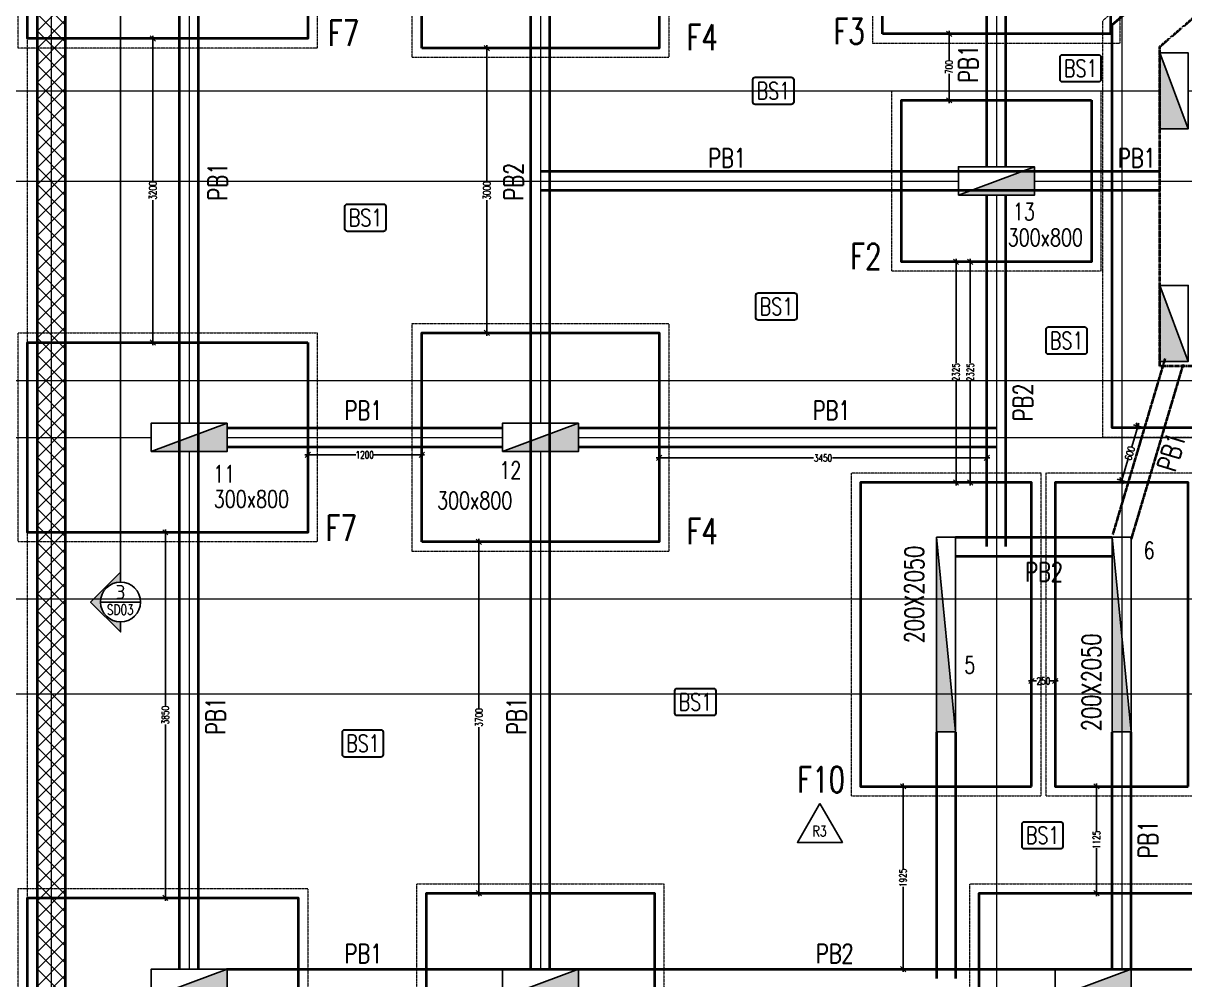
# Model space of a CAD drawing. Header units: millimetres. Extents: x -226110 to 125224, y -84 to 62581.
# Drawn here: x -52054 to -39826, y 7790 to 17864 of the extents above; entities that cross this region are included whole.
import ezdxf
from ezdxf.enums import TextEntityAlignment as Align

# ---------------------------------------------------------------- set-up
doc = ezdxf.new("R2010")
doc.units = ezdxf.units.MM
doc.set_wipeout_variables(frame=1)
for name, pattern in [('CENTER', [2, 1.25, -0.25, 0.25, -0.25]), ('CENTER2', [28.575, 19.05, -3.175, 3.175, -3.175]), ('DASHED2', [9.525, 6.35, -3.175]), ('DOT2', [0.125, 0, -0.125]), ('HIDDEN', [0.375, 0.25, -0.125]), ('HIDDEN2', [4.7625, 3.175, -1.5875])]:
    doc.linetypes.add(name, pattern=pattern)
for name, color, linetype, lineweight in [('Geo Col Hatch', 66, 'Continuous', 5), ('Geo Col Size', 36, 'Continuous', 30), ('Geo Column', 10, 'Continuous', 25), ('Geo GF11.12.23$0$Geo Col Hatch', 66, 'Continuous', 5), ('Geo GF11.12.23$0$Geo Column', 10, 'Continuous', 25), ('Geo-Beam', 9, 'HIDDEN2', 40), ('Geo-Beam 3', 9, 'HIDDEN2', 40), ('Geo-COLUMN-NO', 3, 'Continuous', 30), ('Geo-COLUMNS', 10, 'Continuous', 30), ('Geo-Dim  Sec & Plan', 250, 'Continuous', 25), ('Geo-Footing', 22, 'Continuous', 40), ('Geo-Footing inner L', 48, 'Continuous', 20), ('Geo-Footing Name', 7, 'Continuous', 30), ('Geo-Footing Pcc L', 251, 'HIDDEN', 13), ('Geo-GRID', 250, 'CENTER2', 13), ('Geo-Grid L', 250, 'CENTER', 13), ('Geo-RCC-PATT-RAMP', 8, 'Continuous', 13), ('Geo-Retaining-W-L', 126, 'Continuous', 40), ('Geo-Sec Sml', 7, 'Continuous', 25), ('Geo-TEXT-SLAB', 232, 'Continuous', 30)]:
    doc.layers.add(name, color=color, linetype=linetype, lineweight=lineweight)
doc.styles.add('Geo Txt Narr', font='simplex8.shx')
doc.styles.add('ISCOPEUR', font='isocpeur.ttf')
doc.styles.add('simplex', font='simplex.shx', dxfattribs={"width": 0.75})
doc.dimstyles.new('Geo1-30 Dim 100', dxfattribs={"dimtxt": 75, "dimasz": 55, "dimexe": 50, "dimexo": 0.2, "dimgap": 0.1, "dimtad": 0, "dimdec": 0, "dimdsep": 46, "dimtxsty": 'simplex', "dimblk": 'OBLIQUE', "dimcen": 5, "dimdle": 30, "dimclrd": 252, "dimclre": 252, "dimclrt": 34, "dimadec": 0, "dimazin": 0, "dimtfac": 1, "dimtdec": 0, "dimtmove": 0, "dimatfit": 3, "dimfxl": 100, "dimfxlon": 1, "dimlwd": -1, "dimlwe": -1, "dimarcsym": 0})

# ---------------------------------------------------------------- blocks, each defined once
blk = doc.blocks.new('*U951')
at = {"layer": 'Geo-Footing'}
blk.add_lwpolyline([(1000, 850), (1000, -850), (-1000, -850), (-1000, 850)], close=True, dxfattribs=at)
at = {"layer": 'Geo-Footing inner L', "linetype": 'DOT2', "ltscale": 2}
blk.add_lwpolyline([(400, 150), (-400, 150), (-400, -150), (400, -150)], close=True, dxfattribs=at)
at = {"layer": 'Geo-Footing Pcc L', "linetype": 'DASHED2', "lineweight": 20, "ltscale": 0.3}
blk.add_lwpolyline([(1100, 950), (1100, -950), (-1100, -950), (-1100, 950)], close=True, dxfattribs=at)
at = {"layer": 'Geo-Footing Name', "style": 'simplex', "width": 0.75}
blk.add_attdef('F2', (1180, -1110), '', height=270, dxfattribs=at)
blk = doc.blocks.new('*U681')
at = {"layer": 'Geo-Footing'}
blk.add_lwpolyline([(-1700, -900), (-1700, 900), (1150, 900), (1150, -900)], close=True, dxfattribs=at)
at = {"layer": 'Geo-Footing inner L', "linetype": 'DOT2', "ltscale": 2}
blk.add_lwpolyline([(-400, -150), (400, -150), (400, 150), (-400, 150)], close=True, dxfattribs=at)
at = {"layer": 'Geo-Footing Pcc L', "linetype": 'DASHED2', "lineweight": 20, "ltscale": 0.3}
blk.add_lwpolyline([(-1800, -1000), (-1800, 1000), (1250, 1000), (1250, -1000)], close=True, dxfattribs=at)
at = {"layer": 'Geo-Footing Name', "style": 'simplex', "width": 0.75}
blk.add_attdef('F6', (1045, -1485), '', height=270, dxfattribs=at)
blk = doc.blocks.new('GRID')
at = {"layer": 'Geo-Grid L', "ltscale": 3}
for p, q in [((-9570, 51726.6), (-9570, -6705.1)), ((-8120, 51726.6), (-8120, -6705.1)), ((-4420, 51726.6), (-4420, -6705.1)), ((380, 51726.6), (380, -6705.1)), ((1700, 51726.6), (1700, -6705.1)), ((-12192.8, 6750), (13410.8, 6750)), ((-12192.8, 5800), (13410.8, 5800)), ((-12192.8, 3700), (13410.8, 3700)), ((-12192.8, 3100), (13410.8, 3100)), ((-12192.8, 1400), (13410.8, 1400)), ((-12192.8, 400), (13410.8, 400))]:
    blk.add_line(p, q, dxfattribs=at)
blk = doc.blocks.new('A$C20a6246b1')
at = {"layer": 'Geo-RCC-PATT-RAMP'}
h = blk.add_hatch(dxfattribs=at)
h.set_pattern_fill('ANSI37', color=256, scale=40)
edge = h.paths.add_edge_path()
edge.add_line((10910, 11850), (10910, 8600))
edge.add_line((10910, 8600), (11110, 8600))
edge.add_line((11110, 8600), (11110, 2000))
edge.add_line((11110, 2000), (12010, 2000))
edge.add_line((12010, 2000), (12010, -800))
edge.add_line((12010, -800), (-2810, -800))
edge.add_line((-2810, -800), (-2810, 45750))
edge.add_line((-2810, 45750), (-1510, 45750))
edge.add_line((-1510, 45750), (-1510, 51340))
edge.add_line((-1510, 51340), (2440, 51340))
edge.add_arc((4877, 51453), 2440, 93.1, 182.6734, ccw=False)
edge.add_line((4745, 53890), (12205, 53890))
edge.add_arc((11922, 48007), 5890, 54.5997, 87.2442, ccw=False)
edge.add_line((15334, 52807), (15912, 52339))
edge.add_arc((11852, 47932), 5992, 10.0715, 47.3451, ccw=False)
edge.add_arc((17260, 48892), 500, 0, 10.0715, ccw=False)
edge.add_line((17760, 48892), (17760, -1001))
edge.add_line((17760, -1001), (18060, -1001))
edge.add_line((18060, -1001), (18060, 48875))
edge.add_arc((17060, 48875), 1000, 0, 10.2606)
edge.add_arc((11852, 47932), 6292, 10.2606, 47.4326)
edge.add_line((16108, 52566), (15516, 53046))
edge.add_arc((11922, 48007), 6190, 54.5106, 87.3118)
edge.add_line((12212, 54190), (4756, 54190))
edge.add_arc((4875, 51454), 2738, 92.485, 176.1141)
edge.add_line((2143, 51640), (-1810, 51640))
edge.add_line((-1810, 51640), (-1810, 46050))
edge.add_line((-1810, 46050), (-3110, 46050))
edge.add_line((-3110, 46050), (-3110, -1100))
edge.add_line((-3110, -1100), (12310, -1100))
edge.add_line((12310, -1100), (12310, 2300))
edge.add_line((12310, 2300), (11410, 2300))
edge.add_line((11410, 2300), (11410, 8900))
edge.add_line((11410, 8900), (11210, 8900))
edge.add_line((11210, 8900), (11210, 11550))
edge.add_line((11210, 11550), (12310, 11550))
edge.add_line((12310, 11550), (12310, 49040))
edge.add_line((12310, 49040), (7390, 49040))
edge.add_line((7390, 49040), (7390, 48740))
edge.add_line((7390, 48740), (12010, 48740))
edge.add_line((12010, 48740), (12010, 11850))
edge.add_line((12010, 11850), (10910, 11850))
at = {"layer": 'Geo-Retaining-W-L'}
for points in [[(-3110, 46050), (-3110, -1100), (12310, -1100), (12310, 2300), (11410, 2300), (11410, 8900), (11210, 8900), (11210, 11550), (12310, 11550), (12310, 49040)], [(12010, 48740), (12010, 11850), (10910, 11850), (10910, 8600), (11110, 8600), (11110, 2000), (12010, 2000), (12010, -800), (-2810, -800), (-2810, 45750)]]:
    blk.add_lwpolyline(points, dxfattribs=at)
blk = doc.blocks.new('*U1255')
at = {"layer": 'Geo Col Size', "style": 'simplex', "width": 0.75}
blk.add_attdef('300X800', (278, -469), '', height=180, dxfattribs=at)
blk.add_wipeout([(-400, 150), (400, 150), (400, -150), (-400, -150)]).dxf.layer = 'Geo GF11.12.23$0$Geo Column'
at = {"layer": 'Geo GF11.12.23$0$Geo Col Hatch'}
h = blk.add_hatch(color=256, dxfattribs=at)
h.dxf.hatch_style = 1
h.paths.add_polyline_path([(-400, -150), (400, -150), (400, 150)])
at = {"layer": 'Geo GF11.12.23$0$Geo Column'}
blk.add_line((-400, -150), (400, 150), dxfattribs=at)
blk.add_lwpolyline([(-400, -150), (400, -150), (400, 150), (-400, 150)], close=True, dxfattribs=at)
blk = doc.blocks.new('*U1254')
at = {"layer": 'Geo Col Size', "style": 'simplex', "width": 0.75}
blk.add_attdef('300X800', (278, -469), '', height=180, dxfattribs=at)
blk.add_wipeout([(150, 400), (150, -400), (-150, -400), (-150, 400)]).dxf.layer = 'Geo GF11.12.23$0$Geo Column'
at = {"layer": 'Geo GF11.12.23$0$Geo Col Hatch'}
h = blk.add_hatch(color=256, dxfattribs=at)
h.dxf.hatch_style = 1
h.paths.add_polyline_path([(-150, 400), (-150, -400), (150, -400)])
at = {"layer": 'Geo GF11.12.23$0$Geo Column'}
blk.add_line((-150, 400), (150, -400), dxfattribs=at)
blk.add_lwpolyline([(-150, 400), (-150, -400), (150, -400), (150, 400)], close=True, dxfattribs=at)
blk = doc.blocks.new('*U1257')
at = {"layer": 'Geo Col Hatch'}
h = blk.add_hatch(color=256, dxfattribs=at)
h.dxf.hatch_style = 1
h.paths.add_polyline_path([(-100, 1025), (-100, -1025), (100, -1025)])
at = {"layer": 'Geo Column'}
blk.add_line((-100, 1025), (100, -1025), dxfattribs=at)
blk.add_lwpolyline([(-100, 1025), (-100, -1025), (100, -1025), (100, 1025)], close=True, dxfattribs=at)
at = {"layer": 'Geo Col Size', "style": 'simplex', "width": 0.75}
blk.add_attdef('(200X1050)', (303, -469), '', height=250, dxfattribs=at)
blk = doc.blocks.new('Geo GF11.12.23')
ref = blk.add_blockref('*U1254', (56803, 14693))
ref.add_attrib('300X800', '300x800', (57085, 14673), dxfattribs={"layer": 'Geo Col Size', "height": 180, "style": 'simplex', "width": 0.75})
ref = blk.add_blockref('*U1255', (54933, 13743))
ref.add_attrib('300X800', '300x800', (55052, 13058), dxfattribs={"layer": 'Geo Col Size', "height": 180, "style": 'simplex', "width": 0.75})
ref = blk.add_blockref('*U1254', (56803, 12243))
ref.add_attrib('300X800', '300x800', (57105, 11822), dxfattribs={"layer": 'Geo Col Size', "height": 180, "style": 'simplex', "width": 0.75})
ref = blk.add_blockref('*U1255', (46433, 11043))
ref.add_attrib('300X800', '300x800', (46693, 10304), dxfattribs={"layer": 'Geo Col Size', "height": 180, "style": 'simplex', "width": 0.75})
ref = blk.add_blockref('*U1255', (50133, 11043))
ref.add_attrib('300X800', '300x800', (49044, 10289), dxfattribs={"layer": 'Geo Col Size', "height": 180, "style": 'simplex', "width": 0.75})
ref = blk.add_blockref('*U1257', (54403, 8968))
ref.add_attrib('(200X1050)', '200X2050', (54168, 8874), dxfattribs={"layer": 'Geo Col Size', "height": 200, "rotation": 90, "style": 'simplex', "width": 0.75})
ref = blk.add_blockref('*U1257', (56253, 8968))
ref.add_attrib('(200X1050)', '200X2050', (56034, 7949), dxfattribs={"layer": 'Geo Col Size', "height": 200, "rotation": 90, "style": 'simplex', "width": 0.75})
ref = blk.add_blockref('*U1255', (46433, 5293))
ref.add_attrib('300X800', '300x800', (45371, 4817), dxfattribs={"layer": 'Geo Col Size', "height": 180, "style": 'simplex', "width": 0.75})
ref = blk.add_blockref('*U1255', (50133, 5293))
ref.add_attrib('300X800', '300x800', (50207, 4610), dxfattribs={"layer": 'Geo Col Size', "height": 180, "style": 'simplex', "width": 0.75})
ref = blk.add_blockref('*U1255', (55953, 5293))
ref.add_attrib('300X800', '300x800', (55105, 4562), dxfattribs={"layer": 'Geo Col Size', "height": 180, "style": 'simplex', "width": 0.75})
at = {"layer": 'Geo-COLUMN-NO', "style": 'simplex', "width": 0.75}
for s, p in [('6', (56483, 9763)), ('5', (54595, 8556))]:
    blk.add_text(s, height=180, dxfattribs=at).set_placement(p)
for s, p in [('13', (55107, 13331, -42)), ('12', (49700, 10608, -85)), ('11', (46687, 10569, -42))]:
    blk.add_text(s, height=180, dxfattribs=at).set_placement(p)
blk = doc.blocks.new('*U956')
at = {"layer": 'Geo-Footing'}
blk.add_lwpolyline([(-1250, -1100), (-1250, 1100), (1250, 1100), (1250, -1100)], close=True, dxfattribs=at)
at = {"layer": 'Geo-Footing Pcc L', "linetype": 'DASHED2', "lineweight": 20, "ltscale": 0.3}
blk.add_lwpolyline([(-1350, -1200), (-1350, 1200), (1350, 1200), (1350, -1200)], close=True, dxfattribs=at)
at = {"layer": 'Geo-Footing Name', "style": 'simplex', "width": 0.75}
blk.add_attdef('F4', (1609, -1182), '', height=270, dxfattribs=at)
blk = doc.blocks.new('*U687')
at = {"layer": 'Geo-Footing'}
blk.add_lwpolyline([(1250, 1000), (1250, -1000), (-1700, -1000), (-1700, 1000)], close=True, dxfattribs=at)
at = {"layer": 'Geo-Footing inner L', "linetype": 'DOT2', "ltscale": 2}
blk.add_lwpolyline([(-400, 150), (400, 150), (400, -150), (-400, -150)], close=True, dxfattribs=at)
at = {"layer": 'Geo-Footing Pcc L', "linetype": 'DASHED2', "lineweight": 20, "ltscale": 0.3}
blk.add_lwpolyline([(1350, 1100), (1350, -1100), (-1800, -1100), (-1800, 1100)], close=True, dxfattribs=at)
at = {"layer": 'Geo-Footing Name', "style": 'simplex', "width": 0.75}
blk.add_attdef('F7', (1165, -1535), '', height=270, dxfattribs=at)
blk = doc.blocks.new('*U604')
at = {"layer": 'Geo-Sec Sml', "ltscale": 0.1}
for points in [[(5.83, 285.8), (5.83, 284.63), (10.5, 284.63), (10.5, 285.8)], [(3.5, 0, -0.414214), (10.5, 7), (10.5, 10.5), (0, 0), (10.5, -10.5), (10.5, -7, -0.414214)]]:
    blk.add_hatch(color=162, dxfattribs=at).paths.add_polyline_path(points)
at = {"color": 8}
blk.add_line((10.5, 7), (10.5, 285.8), dxfattribs=at)
blk.add_lwpolyline([(17.5, 0), (3.5, 0)], dxfattribs=at)
blk.add_circle((10.5, 0), 7, dxfattribs=at)
at = {"layer": 'Geo-Sec Sml'}
blk.add_lwpolyline([(10.5, 285.8), (10.5, 284.63), (5.83, 284.63), (5.83, 285.8)], close=True, dxfattribs=at)
blk.add_lwpolyline([(10.5, 7), (10.5, 10.5), (0, 0), (10.5, -10.5), (10.5, -7)], dxfattribs=at)
at = {"layer": 'Geo-Sec Sml', "lineweight": 18, "ltscale": 0.1, "style": 'ISCOPEUR'}
blk.add_attdef('00', text='', height=3, dxfattribs=at).set_placement((10.5, 3.5), align=Align.MIDDLE)
at = {"layer": 'Geo-Sec Sml', "color": 1, "style": 'Geo Txt Narr'}
blk.add_attdef('00', text='', height=2.5, dxfattribs=at).set_placement((10.5, -2.33), align=Align.MIDDLE)
blk = doc.blocks.new('*U512')
at = {"layer": 'Geo-Footing'}
blk.add_lwpolyline([(-1200, -950), (-1200, 950), (1200, 950), (1200, -950)], close=True, dxfattribs=at)
at = {"layer": 'Geo-Footing Pcc L', "linetype": 'DASHED2', "lineweight": 20, "ltscale": 0.3}
blk.add_lwpolyline([(-1300, -1050), (-1300, 1050), (1300, 1050), (1300, -1050)], close=True, dxfattribs=at)
at = {"layer": 'Geo-Footing Name', "style": 'simplex', "width": 0.75}
blk.add_attdef('F3', (1280, -1310), '', height=270, dxfattribs=at)
blk = doc.blocks.new('A$C08a1fd8b')
at = {"layer": 'Geo-Beam'}
for p, q in [((1400, 3850), (3950, 3850)), ((2050, 3350), (1671, 3350)), ((2050, 3350), (2050, 2450)), ((3950, 3350), (2550, 3350)), ((2550, 3350), (2550, 2450)), ((-150, -850), (-150, 2514)), ((564, 2450), (2050, 2450)), ((2550, 2450), (3950, 2450)), ((350, 1950), (350, -350)), ((350, 1950), (2050, 1950)), ((2050, 1950), (2050, -350)), ((2550, 1950), (3950, 1950)), ((2550, 1950), (2550, -1500)), ((2050, -350), (350, -350)), ((2050, -850), (-150, -850)), ((2050, -850), (2050, -1500))]:
    blk.add_line(p, q, dxfattribs=at)
for points in [[(-150, 2514), (1400, 3850)], [(564, 2450), (1671, 3350)]]:
    blk.add_lwpolyline(points, dxfattribs=at)
at = {"layer": 'Geo-Footing'}
blk.add_lwpolyline([(3050, -1500), (-650, -1500), (-650, 2744), (1214, 4350), (3950, 4350), (3950, 1450), (3050, 1450)], close=True, dxfattribs=at)
at = {"layer": 'Geo-Footing Pcc L', "linetype": 'DASHED2', "lineweight": 20, "ltscale": 0.3}
blk.add_lwpolyline([(3150, -1600), (-750, -1600), (-750, 2789), (1177, 4450), (4050, 4450), (4050, 1350), (3150, 1350)], close=True, dxfattribs=at)
blk = doc.blocks.new('_Oblique')
at = {"color": 0, "linetype": 'ByBlock', "lineweight": -2}
blk.add_line((-0.5, -0.5), (0.5, 0.5), dxfattribs=at)
blk = doc.blocks.new('*D1316')
at = {"layer": 'Geo-Dim  Sec & Plan', "color": 252, "transparency": 16777216}
for p, q in [((-49059, 13418), (-49059, 13268)), ((-47859, 13418), (-47859, 13268))]:
    blk.add_line(p, q, dxfattribs=at)
at = {"layer": 'Geo-Dim  Sec & Plan', "color": 252, "linetype": 'Continuous', "transparency": 16777216}
for p, q in [((-49089, 13318), (-48553, 13318)), ((-47829, 13318), (-48365, 13318))]:
    blk.add_line(p, q, dxfattribs=at)
at = {"layer": 'Geo-Dim  Sec & Plan', "color": 252, "transparency": 16777216, "xscale": 55, "yscale": 55, "zscale": 55, "rotation": 180}
blk.add_blockref('_Oblique', (-49059, 13318), dxfattribs=at)
at = {"layer": 'Geo-Dim  Sec & Plan', "color": 252, "transparency": 16777216, "xscale": 55, "yscale": 55, "zscale": 55}
blk.add_blockref('_Oblique', (-47859, 13318), dxfattribs=at)
at = {"layer": 'Geo-Dim  Sec & Plan', "color": 34, "transparency": 16777216, "insert": (-48459, 13318), "char_height": 75, "attachment_point": 5, "style": 'simplex'}
blk.add_mtext('1200', dxfattribs=at)
blk = doc.blocks.new('*D1312')
at = {"layer": 'Geo-Dim  Sec & Plan', "color": 252, "transparency": 16777216}
for p, q in [((-50590, 17702), (-50740, 17702)), ((-50590, 14502), (-50740, 14502))]:
    blk.add_line(p, q, dxfattribs=at)
at = {"layer": 'Geo-Dim  Sec & Plan', "color": 252, "linetype": 'Continuous', "transparency": 16777216}
for p, q in [((-50690, 17732), (-50690, 16201)), ((-50690, 14472), (-50690, 16002))]:
    blk.add_line(p, q, dxfattribs=at)
at = {"layer": 'Geo-Dim  Sec & Plan', "color": 252, "transparency": 16777216, "xscale": 55, "yscale": 55, "zscale": 55}
for p, rotation in [((-50690, 17702), 90), ((-50690, 14502), 270)]:
    blk.add_blockref('_Oblique', p, dxfattribs=dict(at, rotation=rotation))
at = {"layer": 'Geo-Dim  Sec & Plan', "color": 34, "transparency": 16777216, "insert": (-50690, 16102), "char_height": 75, "attachment_point": 5, "rotation": 90, "style": 'simplex'}
blk.add_mtext('3200', dxfattribs=at)
blk = doc.blocks.new('*D1305')
at = {"layer": 'Geo-Dim  Sec & Plan', "color": 252, "transparency": 16777216}
for p, q in [((-42691, 9827), (-42841, 9827)), ((-42691, 7902), (-42841, 7902))]:
    blk.add_line(p, q, dxfattribs=at)
at = {"layer": 'Geo-Dim  Sec & Plan', "color": 252, "linetype": 'Continuous', "transparency": 16777216}
for p, q in [((-42791, 9857), (-42791, 8958)), ((-42791, 7872), (-42791, 8770))]:
    blk.add_line(p, q, dxfattribs=at)
at = {"layer": 'Geo-Dim  Sec & Plan', "color": 252, "transparency": 16777216, "xscale": 55, "yscale": 55, "zscale": 55}
for p, rotation in [((-42791, 9827), 90), ((-42791, 7902), 270)]:
    blk.add_blockref('_Oblique', p, dxfattribs=dict(at, rotation=rotation))
at = {"layer": 'Geo-Dim  Sec & Plan', "color": 34, "transparency": 16777216, "insert": (-42791, 8864), "char_height": 75, "attachment_point": 5, "rotation": 90, "style": 'simplex'}
blk.add_mtext('1925', dxfattribs=at)
blk = doc.blocks.new('*D1306')
at = {"layer": 'Geo-Dim  Sec & Plan', "color": 252, "transparency": 16777216}
for p, q in [((-41984, 15352), (-42134, 15352)), ((-41984, 13027), (-42134, 13027))]:
    blk.add_line(p, q, dxfattribs=at)
at = {"layer": 'Geo-Dim  Sec & Plan', "color": 252, "linetype": 'Continuous', "transparency": 16777216}
for p, q in [((-42084, 15382), (-42084, 14288)), ((-42084, 12997), (-42084, 14090))]:
    blk.add_line(p, q, dxfattribs=at)
at = {"layer": 'Geo-Dim  Sec & Plan', "color": 252, "transparency": 16777216, "xscale": 55, "yscale": 55, "zscale": 55}
for p, rotation in [((-42084, 15352), 90), ((-42084, 13027), 270)]:
    blk.add_blockref('_Oblique', p, dxfattribs=dict(at, rotation=rotation))
at = {"layer": 'Geo-Dim  Sec & Plan', "color": 34, "transparency": 16777216, "insert": (-42084, 14189), "char_height": 75, "attachment_point": 5, "rotation": 90, "style": 'simplex'}
blk.add_mtext('2325', dxfattribs=at)
blk = doc.blocks.new('*D1307')
at = {"layer": 'Geo-Dim  Sec & Plan', "color": 252, "transparency": 16777216}
for p, q in [((-42207, 17752), (-42357, 17752)), ((-42207, 17052), (-42357, 17052))]:
    blk.add_line(p, q, dxfattribs=at)
at = {"layer": 'Geo-Dim  Sec & Plan', "color": 252, "linetype": 'Continuous', "transparency": 16777216}
for p, q in [((-42307, 17782), (-42307, 17474)), ((-42307, 17022), (-42307, 17329))]:
    blk.add_line(p, q, dxfattribs=at)
at = {"layer": 'Geo-Dim  Sec & Plan', "color": 252, "transparency": 16777216, "xscale": 55, "yscale": 55, "zscale": 55}
for p, rotation in [((-42307, 17752), 90), ((-42307, 17052), 270)]:
    blk.add_blockref('_Oblique', p, dxfattribs=dict(at, rotation=rotation))
at = {"layer": 'Geo-Dim  Sec & Plan', "color": 34, "transparency": 16777216, "insert": (-42307, 17402), "char_height": 75, "attachment_point": 5, "rotation": 90, "style": 'simplex'}
blk.add_mtext('700', dxfattribs=at)
blk = doc.blocks.new('*D1322')
at = {"layer": 'Geo-Dim  Sec & Plan', "color": 252, "transparency": 16777216}
for p, q in [((-50458, 12502), (-50608, 12502)), ((-50458, 8652), (-50608, 8652))]:
    blk.add_line(p, q, dxfattribs=at)
at = {"layer": 'Geo-Dim  Sec & Plan', "color": 252, "linetype": 'Continuous', "transparency": 16777216}
for p, q in [((-50558, 12532), (-50558, 10676)), ((-50558, 8622), (-50558, 10477))]:
    blk.add_line(p, q, dxfattribs=at)
at = {"layer": 'Geo-Dim  Sec & Plan', "color": 252, "transparency": 16777216, "xscale": 55, "yscale": 55, "zscale": 55}
for p, rotation in [((-50558, 12502), 90), ((-50558, 8652), 270)]:
    blk.add_blockref('_Oblique', p, dxfattribs=dict(at, rotation=rotation))
at = {"layer": 'Geo-Dim  Sec & Plan', "color": 34, "transparency": 16777216, "insert": (-50558, 10577), "char_height": 75, "attachment_point": 5, "rotation": 90, "style": 'simplex'}
blk.add_mtext('3850', dxfattribs=at)
blk = doc.blocks.new('*D1326')
at = {"layer": 'Geo-Dim  Sec & Plan', "color": 252, "transparency": 16777216}
for p, q in [((-47157, 12402), (-47307, 12402)), ((-47157, 8702), (-47307, 8702))]:
    blk.add_line(p, q, dxfattribs=at)
at = {"layer": 'Geo-Dim  Sec & Plan', "color": 252, "linetype": 'Continuous', "transparency": 16777216}
for p, q in [((-47257, 12432), (-47257, 10651)), ((-47257, 8672), (-47257, 10452))]:
    blk.add_line(p, q, dxfattribs=at)
at = {"layer": 'Geo-Dim  Sec & Plan', "color": 252, "transparency": 16777216, "xscale": 55, "yscale": 55, "zscale": 55}
for p, rotation in [((-47257, 12402), 90), ((-47257, 8702), 270)]:
    blk.add_blockref('_Oblique', p, dxfattribs=dict(at, rotation=rotation))
at = {"layer": 'Geo-Dim  Sec & Plan', "color": 34, "transparency": 16777216, "insert": (-47257, 10552), "char_height": 75, "attachment_point": 5, "rotation": 90, "style": 'simplex'}
blk.add_mtext('3700', dxfattribs=at)
blk = doc.blocks.new('*D1327')
at = {"layer": 'Geo-Dim  Sec & Plan', "color": 252, "linetype": 'Continuous', "transparency": 16777216}
for p, q in [((-47173, 17632), (-47173, 16201)), ((-47173, 14572), (-47173, 16002))]:
    blk.add_line(p, q, dxfattribs=at)
at = {"layer": 'Geo-Dim  Sec & Plan', "color": 252, "transparency": 16777216}
for p, q in [((-47073, 17602), (-47223, 17602)), ((-47073, 14602), (-47223, 14602))]:
    blk.add_line(p, q, dxfattribs=at)
at = {"layer": 'Geo-Dim  Sec & Plan', "color": 252, "transparency": 16777216, "xscale": 55, "yscale": 55, "zscale": 55}
for p, rotation in [((-47173, 17602), 90), ((-47173, 14602), 270)]:
    blk.add_blockref('_Oblique', p, dxfattribs=dict(at, rotation=rotation))
at = {"layer": 'Geo-Dim  Sec & Plan', "color": 34, "transparency": 16777216, "insert": (-47173, 16102), "char_height": 75, "attachment_point": 5, "rotation": 90, "style": 'simplex'}
blk.add_mtext('3000', dxfattribs=at)
blk = doc.blocks.new('*D1280')
at = {"layer": 'Geo-Dim  Sec & Plan', "color": 252, "linetype": 'Continuous', "transparency": 16777216}
for p, q in [((-47173, 17632), (-47173, 16201)), ((-47173, 14572), (-47173, 16002))]:
    blk.add_line(p, q, dxfattribs=at)
at = {"layer": 'Geo-Dim  Sec & Plan', "color": 252, "transparency": 16777216}
for p, q in [((-47073, 17602), (-47223, 17602)), ((-47073, 14602), (-47223, 14602))]:
    blk.add_line(p, q, dxfattribs=at)
at = {"layer": 'Geo-Dim  Sec & Plan', "color": 252, "transparency": 16777216, "xscale": 55, "yscale": 55, "zscale": 55}
for p, rotation in [((-47173, 17602), 90), ((-47173, 14602), 270)]:
    blk.add_blockref('_Oblique', p, dxfattribs=dict(at, rotation=rotation))
at = {"layer": 'Geo-Dim  Sec & Plan', "color": 34, "transparency": 16777216, "insert": (-47173, 16102), "char_height": 75, "attachment_point": 5, "rotation": 90, "style": 'simplex'}
blk.add_mtext('3000', dxfattribs=at)
blk = doc.blocks.new('*D1331')
at = {"layer": 'Geo-Dim  Sec & Plan', "color": 252, "transparency": 16777216}
for p, q in [((-40655, 9827), (-40805, 9827)), ((-40655, 8702), (-40805, 8702))]:
    blk.add_line(p, q, dxfattribs=at)
at = {"layer": 'Geo-Dim  Sec & Plan', "color": 252, "linetype": 'Continuous', "transparency": 16777216}
for p, q in [((-40755, 9857), (-40755, 9353)), ((-40755, 8672), (-40755, 9176))]:
    blk.add_line(p, q, dxfattribs=at)
at = {"layer": 'Geo-Dim  Sec & Plan', "color": 252, "transparency": 16777216, "xscale": 55, "yscale": 55, "zscale": 55}
for p, rotation in [((-40755, 9827), 90), ((-40755, 8702), 270)]:
    blk.add_blockref('_Oblique', p, dxfattribs=dict(at, rotation=rotation))
at = {"layer": 'Geo-Dim  Sec & Plan', "color": 34, "transparency": 16777216, "insert": (-40755, 9264), "char_height": 75, "attachment_point": 5, "rotation": 90, "style": 'simplex'}
blk.add_mtext('1125', dxfattribs=at)
blk = doc.blocks.new('*D1332')
at = {"layer": 'Geo-Dim  Sec & Plan', "color": 252, "linetype": 'Continuous', "transparency": 16777216}
for p, q in [((-40310, 13651), (-40384, 13404)), ((-40498, 13018), (-40425, 13265))]:
    blk.add_line(p, q, dxfattribs=at)
at = {"layer": 'Geo-Dim  Sec & Plan', "color": 252, "transparency": 16777216}
for p, q in [((-40251, 13602), (-40367, 13636)), ((-40422, 13027), (-40538, 13061))]:
    blk.add_line(p, q, dxfattribs=at)
at = {"layer": 'Geo-Dim  Sec & Plan', "color": 252, "transparency": 16777216, "xscale": 55, "yscale": 55, "zscale": 55}
for p, rotation in [((-40319, 13622), 73.44292861888948), ((-40490, 13047), 253.4429286188895)]:
    blk.add_blockref('_Oblique', p, dxfattribs=dict(at, rotation=rotation))
at = {"layer": 'Geo-Dim  Sec & Plan', "color": 34, "transparency": 16777216, "insert": (-40404, 13334), "char_height": 75, "attachment_point": 5, "rotation": 73.4429, "style": 'simplex'}
blk.add_mtext('600', dxfattribs=at)
blk = doc.blocks.new('*D1334')
at = {"layer": 'Geo-Dim  Sec & Plan', "color": 252, "linetype": 'Continuous', "transparency": 16777216}
for p, q in [((-41469, 10937), (-41386, 10937)), ((-41159, 10937), (-41241, 10937))]:
    blk.add_line(p, q, dxfattribs=at)
at = {"layer": 'Geo-Dim  Sec & Plan', "color": 252, "transparency": 16777216}
for p, q in [((-41439, 10837), (-41439, 10987)), ((-41189, 10837), (-41189, 10987))]:
    blk.add_line(p, q, dxfattribs=at)
at = {"layer": 'Geo-Dim  Sec & Plan', "color": 252, "transparency": 16777216, "xscale": 55, "yscale": 55, "zscale": 55, "rotation": 180}
blk.add_blockref('_Oblique', (-41439, 10937), dxfattribs=at)
at = {"layer": 'Geo-Dim  Sec & Plan', "color": 252, "transparency": 16777216, "xscale": 55, "yscale": 55, "zscale": 55}
blk.add_blockref('_Oblique', (-41189, 10937), dxfattribs=at)
at = {"layer": 'Geo-Dim  Sec & Plan', "color": 34, "transparency": 16777216, "insert": (-41314, 10937), "char_height": 75, "attachment_point": 5, "style": 'simplex'}
blk.add_mtext('250', dxfattribs=at)
blk = doc.blocks.new('*D1335')
at = {"layer": 'Geo-Dim  Sec & Plan', "color": 252, "transparency": 16777216}
for p, q in [((-45359, 13386), (-45359, 13236)), ((-41909, 13386), (-41909, 13236))]:
    blk.add_line(p, q, dxfattribs=at)
at = {"layer": 'Geo-Dim  Sec & Plan', "color": 252, "linetype": 'Continuous', "transparency": 16777216}
for p, q in [((-45389, 13286), (-43733, 13286)), ((-41879, 13286), (-43535, 13286))]:
    blk.add_line(p, q, dxfattribs=at)
at = {"layer": 'Geo-Dim  Sec & Plan', "color": 252, "transparency": 16777216, "xscale": 55, "yscale": 55, "zscale": 55, "rotation": 180}
blk.add_blockref('_Oblique', (-45359, 13286), dxfattribs=at)
at = {"layer": 'Geo-Dim  Sec & Plan', "color": 252, "transparency": 16777216, "xscale": 55, "yscale": 55, "zscale": 55}
blk.add_blockref('_Oblique', (-41909, 13286), dxfattribs=at)
at = {"layer": 'Geo-Dim  Sec & Plan', "color": 34, "transparency": 16777216, "insert": (-43634, 13286), "char_height": 75, "attachment_point": 5, "style": 'simplex'}
blk.add_mtext('3450', dxfattribs=at)
blk = doc.blocks.new('*D1340')
at = {"layer": 'Geo-Dim  Sec & Plan', "color": 252, "transparency": 16777216}
for p, q in [((-42134, 15352), (-42284, 15352)), ((-42134, 13027), (-42284, 13027))]:
    blk.add_line(p, q, dxfattribs=at)
at = {"layer": 'Geo-Dim  Sec & Plan', "color": 252, "linetype": 'Continuous', "transparency": 16777216}
for p, q in [((-42234, 15382), (-42234, 14288)), ((-42234, 12997), (-42234, 14090))]:
    blk.add_line(p, q, dxfattribs=at)
at = {"layer": 'Geo-Dim  Sec & Plan', "color": 252, "transparency": 16777216, "xscale": 55, "yscale": 55, "zscale": 55}
for p, rotation in [((-42234, 15352), 90), ((-42234, 13027), 270)]:
    blk.add_blockref('_Oblique', p, dxfattribs=dict(at, rotation=rotation))
at = {"layer": 'Geo-Dim  Sec & Plan', "color": 34, "transparency": 16777216, "insert": (-42234, 14189), "char_height": 75, "attachment_point": 5, "rotation": 90, "style": 'simplex'}
blk.add_mtext('2325', dxfattribs=at)
blk = doc.blocks.new('*D1376')
at = {"layer": 'Geo-Dim  Sec & Plan', "color": 252, "linetype": 'Continuous', "transparency": 16777216}
for p, q in [((-56012, 18732), (-56012, 11767)), ((-56012, 4572), (-56012, 11536))]:
    blk.add_line(p, q, dxfattribs=at)
at = {"layer": 'Geo-Dim  Sec & Plan', "color": 252, "transparency": 16777216}
for p, q in [((-55912, 18702), (-56062, 18702)), ((-55912, 4602), (-56062, 4602))]:
    blk.add_line(p, q, dxfattribs=at)
at = {"layer": 'Geo-Dim  Sec & Plan', "color": 252, "transparency": 16777216, "xscale": 55, "yscale": 55, "zscale": 55}
for p, rotation in [((-56012, 18702), 90), ((-56012, 4602), 270)]:
    blk.add_blockref('_Oblique', p, dxfattribs=dict(at, rotation=rotation))
at = {"layer": 'Geo-Dim  Sec & Plan', "color": 34, "transparency": 16777216, "insert": (-56012, 11652), "char_height": 75, "attachment_point": 5, "rotation": 90, "style": 'simplex'}
blk.add_mtext('14100', dxfattribs=at)
blk = doc.blocks.new('*D1383')
at = {"layer": 'Geo-Dim  Sec & Plan', "color": 252, "linetype": 'Continuous', "transparency": 16777216}
for p, q in [((14085, 38823), (16316, 38823)), ((18745, 38823), (16514, 38823)), ((-61248, 35132), (-61248, 19978)), ((-61248, 4572), (-61248, 19726))]:
    blk.add_line(p, q, dxfattribs=at)
at = {"layer": 'Geo-Dim  Sec & Plan', "color": 252, "transparency": 16777216}
for p, q in [((14115, 38869), (14115, 38773)), ((18715, 38869), (18715, 38773)), ((-61148, 35102), (-61298, 35102)), ((-61148, 4602), (-61298, 4602))]:
    blk.add_line(p, q, dxfattribs=at)
at = {"layer": 'Geo-Dim  Sec & Plan', "color": 252, "transparency": 16777216, "xscale": 55, "yscale": 55, "zscale": 55}
for p, rotation in [((14115, 38823), 180), ((-61248, 35102), 90), ((-61248, 4602), 270)]:
    blk.add_blockref('_Oblique', p, dxfattribs=dict(at, rotation=rotation))
blk.add_blockref('_Oblique', (18715, 38823), dxfattribs=at)
at = {"layer": 'Geo-Dim  Sec & Plan', "color": 34, "transparency": 16777216, "insert": (16415, 38823), "char_height": 75, "attachment_point": 5, "style": 'simplex'}
blk.add_mtext('4600', dxfattribs=at)
at = {"layer": 'Geo-Dim  Sec & Plan', "color": 34, "transparency": 16777216, "insert": (-61248, 19852), "char_height": 75, "attachment_point": 5, "rotation": 90, "style": 'simplex'}
blk.add_mtext('30500', dxfattribs=at)

msp = doc.modelspace()

# ---------------------------------------------------------------- linework, layer by layer
at = {"layer": 'Geo-Footing inner L', "linetype": 'DOT2', "ltscale": 2}
msp.add_lwpolyline([(-41408.8, 16351.7), (-42208.8, 16351.7), (-42208.8, 16051.7), (-41408.8, 16051.7)], close=True, dxfattribs=at)
at = {"layer": 'Geo-Footing Pcc L', "linetype": 'DASHED2', "lineweight": 20, "ltscale": 0.3}
for points in [[(-52008.8, 14501.7), (-52008.8, 17701.7)], [(-52008.8, 8651.7), (-52008.8, 12501.7)]]:
    msp.add_lwpolyline(points, dxfattribs=at)

# ---------------------------------------------------------------- block references
ref = msp.add_blockref('*U951', (-41808.8, 16201.7))
ref.add_attrib('F2', 'F2', (-43347.4, 15272.2), dxfattribs={"layer": 'Geo-Footing Name', "height": 270, "style": 'simplex', "width": 0.75})
ref = msp.add_blockref('*U681', (-50308.8, 7751.7))
ref.add_attrib('F6', 'F6', (-48973.1, 6768.4), dxfattribs={"layer": 'Geo-Footing Name', "height": 270, "style": 'simplex', "width": 0.75})
at = {"layer": 'Geo-GRID'}
msp.add_blockref('GRID', (-42188.8, 10401.7), dxfattribs=at)
at = {"layer": 'Geo-Retaining-W-L'}
msp.add_blockref('A$C20a6246b1', (-48798.3, 5702.2), dxfattribs=at)

# ---------------------------------------------------------------- dimensions: what is measured, and where the dimension line sits
at = {"layer": 'Geo-Dim  Sec & Plan'}
dim = msp.add_linear_dim(base=(-56011.8, 18701.7), p1=(-51908.8, 4601.7), p2=(-51908.8, 18701.7), angle=90, dimstyle='Geo1-30 Dim 100', dxfattribs=at)
dim.commit()
dim.dimension.update_dxf_attribs({"geometry": '*D1376', "text_midpoint": (-56011.8, 11651.7)})

# ---------------------------------------------------------------- next in the draw order: block references
at = {"layer": 'Geo-COLUMNS'}
msp.add_blockref('Geo GF11.12.23', (-96741.8, 2458.7), dxfattribs=at)

# ---------------------------------------------------------------- next in the draw order: linework, layer by layer
at = {"color": 2}
msp.add_lwpolyline([(-43666.8, 9646.8), (-43903.3, 9237.2), (-43430.4, 9237.2), (-43666.8, 9646.8)], dxfattribs=at)
at = {"layer": 'Geo-Beam 3', "ltscale": 0.5}
for p, q in [((-41908.8, 16351.7), (-41908.8, 54141.7)), ((-41708.8, 16351.7), (-41708.8, 54141.7)), ((-50408.8, 7901.7), (-50408.8, 42311.7)), ((-50208.8, 7901.7), (-50208.8, 42311.7)), ((-46708.8, 7901.7), (-46708.8, 42311.7)), ((-46508.8, 7901.7), (-46508.8, 42311.7)), ((-40088.8, 16301.7), (-46608.8, 16301.7)), ((-40088.8, 16101.7), (-46608.8, 16101.7)), ((-41908.8, 12351.7), (-41908.8, 16051.7)), ((-41708.8, 12351.7), (-41708.8, 16051.7)), ((-40034.7, 14330.2), (-40584.7, 12480.2)), ((-39843, 14273.2), (-40393, 12423.2)), ((-49908.8, 13601.7), (-47008.8, 13601.7)), ((-46208.8, 13601.7), (-41808.8, 13601.7)), ((-49908.8, 13401.7), (-47008.8, 13401.7)), ((-46208.8, 13401.7), (-41808.8, 13401.7)), ((-42238.8, 12451.7), (-40588.8, 12451.7)), ((-42238.8, 12251.7), (-40588.8, 12251.7)), ((-42438.8, 10401.7), (-42438.8, 7801.7)), ((-42238.8, 10401.7), (-42238.8, 7801.7)), ((-40588.8, 7901.7), (-40588.8, 10401.7)), ((-40388.8, 7901.7), (-40388.8, 10401.7)), ((-49913.1, 7901.7), (-37688.8, 7901.7))]:
    msp.add_line(p, q, dxfattribs=at)
at = {"layer": 'Geo-Footing'}
for points in [[(-41438.8, 9826.7), (-41438.8, 13026.7), (-43238.8, 13026.7), (-43238.8, 9826.7)], [(-39788.8, 9826.7), (-39788.8, 13026.7), (-41188.8, 13026.7), (-41188.8, 9826.7)]]:
    msp.add_lwpolyline(points, close=True, dxfattribs=at)
at = {"layer": 'Geo-Footing Pcc L', "linetype": 'DASHED2', "lineweight": 20, "ltscale": 0.3}
for points in [[(-41338.8, 9726.7), (-41338.8, 13126.7), (-43338.8, 13126.7), (-43338.8, 9726.7)], [(-39688.8, 9726.7), (-39688.8, 13126.7), (-41288.8, 13126.7), (-41288.8, 9726.7)]]:
    msp.add_lwpolyline(points, close=True, dxfattribs=at)
at = {"layer": 'Geo-TEXT-SLAB', "linetype": 'Continuous'}
for points in [[(-41112.8, 17531.5), (-40733.1, 17531.5, -0.4142136), (-40708.1, 17506.5), (-40708.1, 17269.9, -0.4142136), (-40733.1, 17244.9), (-41112.8, 17244.9, -0.4142136), (-41137.8, 17269.9), (-41137.8, 17506.5, -0.4142136)], [(-44347.8, 17295), (-43968.1, 17295, -0.4142136), (-43943.1, 17270), (-43943.1, 17033.4, -0.4142136), (-43968.1, 17008.4), (-44347.8, 17008.4, -0.4142136), (-44372.8, 17033.4), (-44372.8, 17270, -0.4142136)], [(-48641.9, 15958.6), (-48262.2, 15958.6, -0.4142136), (-48237.2, 15933.6), (-48237.2, 15697, -0.4142136), (-48262.2, 15672), (-48641.9, 15672, -0.4142136), (-48666.9, 15697), (-48666.9, 15933.6, -0.4142136)], [(-44315.2, 15023.1), (-43935.5, 15023.1, -0.4142136), (-43910.5, 14998.1), (-43910.5, 14761.5, -0.4142136), (-43935.5, 14736.5), (-44315.2, 14736.5, -0.4142136), (-44340.2, 14761.5), (-44340.2, 14998.1, -0.4142136)], [(-41261, 14664.6), (-40881.3, 14664.6, -0.4142136), (-40856.3, 14639.6), (-40856.3, 14403, -0.4142136), (-40881.3, 14378), (-41261, 14378, -0.4142136), (-41286, 14403), (-41286, 14639.6, -0.4142136)], [(-45168.5, 10858.9), (-44788.8, 10858.9, -0.4142136), (-44763.8, 10833.9), (-44763.8, 10597.3, -0.4142136), (-44788.8, 10572.3), (-45168.5, 10572.3, -0.4142136), (-45193.5, 10597.3), (-45193.5, 10833.9, -0.4142136)], [(-48669.7, 10422.7), (-48290, 10422.7, -0.4142136), (-48265, 10397.7), (-48265, 10161.1, -0.4142136), (-48290, 10136.1), (-48669.7, 10136.1, -0.4142136), (-48694.7, 10161.1), (-48694.7, 10397.7, -0.4142136)], [(-41514, 9454.7), (-41134.3, 9454.7, -0.4142136), (-41109.3, 9429.7), (-41109.3, 9193.2, -0.4142136), (-41134.3, 9168.2), (-41514, 9168.2, -0.4142136), (-41539, 9193.2), (-41539, 9429.7, -0.4142136)]]:
    msp.add_lwpolyline(points, format="xyb", close=True, dxfattribs=at)

# ---------------------------------------------------------------- next in the draw order: block references
ref = msp.add_blockref('*U956', (-46608.8, 18701.7))
ref.add_attrib('F4', 'F4', (-45069.9, 17578.6), dxfattribs={"layer": 'Geo-Footing Name', "height": 270, "style": 'simplex', "width": 0.75})
ref = msp.add_blockref('*U687', (-50308.8, 18701.7))
ref.add_attrib('F7', 'F7', (-48846.6, 17624.3), dxfattribs={"layer": 'Geo-Footing Name', "height": 270, "style": 'simplex', "width": 0.75})
ref = msp.add_blockref('*U512', (-41808.8, 18701.7))
ref.add_attrib('F3', 'F3', (-43525, 17642.7), dxfattribs={"layer": 'Geo-Footing Name', "height": 270, "style": 'simplex', "width": 0.75})
msp.add_blockref('A$C08a1fd8b', (-39938.8, 15101.7))
ref = msp.add_blockref('*U956', (-46608.8, 13501.7))
ref.add_attrib('F4', 'F4', (-45069.9, 12378.6), dxfattribs={"layer": 'Geo-Footing Name', "height": 270, "style": 'simplex', "width": 0.75})
ref = msp.add_blockref('*U687', (-50308.8, 13501.7))
ref.add_attrib('F7', 'F7', (-48871.2, 12412.7), dxfattribs={"layer": 'Geo-Footing Name', "height": 270, "style": 'simplex', "width": 0.75})
ref = msp.add_blockref('*U512', (-46608.8, 7751.7))
ref.add_attrib('F3', 'F3', (-45102.3, 6700.6), dxfattribs={"layer": 'Geo-Footing Name', "height": 270, "style": 'simplex', "width": 0.75})
ref = msp.add_blockref('*U512', (-40788.8, 7751.7))
ref.add_attrib('F3', 'F3', (-42505, 6692.7), dxfattribs={"layer": 'Geo-Footing Name', "height": 270, "style": 'simplex', "width": 0.75})
at = {"layer": 'Geo-Sec Sml'}
ref = msp.add_blockref('*U604', (-51344.9, 11768.2), dxfattribs=dict(at, xscale=30, yscale=30, zscale=30))
ref.add_attrib('00', 'SD03', dxfattribs={"color": 1, "height": 108, "style": 'Geo Txt Narr', "width": 0.75}).set_placement((-51032.8, 11687.5), align=Align.MIDDLE)
ref.add_attrib('00', '3', dxfattribs={"lineweight": 18, "ltscale": 0.1, "height": 150, "style": 'ISCOPEUR'}).set_placement((-51029.9, 11873.2), align=Align.MIDDLE)

# ---------------------------------------------------------------- next in the draw order: texts
at = {"layer": 'Geo-Beam 3', "ltscale": 0.5, "style": 'simplex', "width": 0.75}
for s, rotation, p in [('PB1', 90, (-42003.7, 17237.6)), ('PB1', 90, (-49907.8, 15997.1)), ('PB2', 90, (-46792.3, 15997.1)), ('PB2', 90, (-41429.6, 13673.1)), ('PB1', 73.44293, (-39927.2, 13129.7)), ('PB1', 90, (-49927.8, 10370.6)), ('PB1', 90, (-46760.8, 10370.6)), ('PB1', 90, (-40110.9, 9069.6))]:
    msp.add_text(s, height=200, rotation=rotation, dxfattribs=at).set_placement(p)
for s, p in [('PB1', (-44843.4, 16344)), ('PB1', (-40529.8, 16344)), ('PB1', (-48672.2, 13685.3)), ('PB1', (-43743.4, 13685.3)), ('PB2', (-41506.2, 11985)), ('PB1', (-48672.2, 7966.1)), ('PB2', (-43709.5, 7966.1))]:
    msp.add_text(s, height=200, dxfattribs=at).set_placement(p)
at = {"layer": 'Geo-Footing Name', "style": 'simplex', "width": 0.75}
msp.add_text('F10', height=270, dxfattribs=at).set_placement((-43905.6, 9764))
at = {"layer": 'Geo-TEXT-SLAB', "color": 7, "linetype": 'Continuous', "style": 'simplex', "width": 0.75}
for s, height, p in [('BS1', 180, (-40921.2, 17298.9)), ('BS1', 180, (-44156.3, 17062.4)), ('BS1', 180, (-48450.3, 15726)), ('BS1', 180, (-44123.6, 14790.5)), ('BS1', 180, (-41069.5, 14432)), ('BS1', 180, (-44977, 10626.3)), ('BS1', 180, (-48478.1, 10190.1)), ('R3', 112.8, (-43670.4, 9299.8)), ('BS1', 180, (-41322.4, 9222.2))]:
    msp.add_text(s, height=height, dxfattribs=at).set_placement(p, align=Align.CENTER)

# ---------------------------------------------------------------- next in the draw order: dimensions: what is measured, and where the dimension line sits
at = {"layer": 'Geo-Dim  Sec & Plan'}
for base, p1, p2, picture, middle in [((-61247.8, 35101.7), (-51908.8, 4601.7), (-51908.8, 35101.7), '*D1383', (-61247.8, 19851.7)), ((-42307.3, 17751.7), (-41908.8, 17051.7), (-41908.8, 17751.7), '*D1307', (-42307.3, 17401.7)), ((-50690.2, 17701.7), (-50308.8, 14501.7), (-50308.8, 17701.7), '*D1312', (-50690.2, 16101.7)), ((-47173.2, 17601.7), (-46608.8, 14601.7), (-46608.8, 17601.7), '*D1327', (-47173.2, 16101.7)), ((-47173.2, 17601.7), (-46608.8, 14601.7), (-46608.8, 17601.7), '*D1280', (-47173.2, 16101.7)), ((-42233.5, 15351.7), (-41808.8, 13026.7), (-41808.8, 15351.7), '*D1340', (-42233.5, 14189.2)), ((-42083.6, 13026.7), (-41908.8, 15351.7), (-41908.8, 13026.7), '*D1306', (-42083.6, 14189.2)), ((-50558.3, 12501.7), (-50308.8, 8651.7), (-50308.8, 12501.7), '*D1322', (-50558.3, 10576.7)), ((-47257, 12401.7), (-46608.8, 8701.7), (-46608.8, 12401.7), '*D1326', (-47257, 10551.7)), ((-42791, 9826.7), (-42438.8, 7901.7), (-42438.8, 9826.7), '*D1305', (-42791, 8864.2)), ((-40754.6, 9826.7), (-40488.8, 8701.7), (-40488.8, 9826.7), '*D1331', (-40754.6, 9264.2))]:
    dim = msp.add_linear_dim(base=base, p1=p1, p2=p2, angle=90, dimstyle='Geo1-30 Dim 100', dxfattribs=at)
    dim.commit()
    dim.dimension.update_dxf_attribs({"geometry": picture, "text_midpoint": middle})
dim = msp.add_aligned_dim(p1=(-40422.2, 13026.7), p2=(-40251.2, 13601.7), distance=70.7, dimstyle='Geo1-30 Dim 100', dxfattribs=at)
dim.commit()
dim.dimension.update_dxf_attribs({"geometry": '*D1332', "text_midpoint": (-40404.5, 13334.3)})
for base, p1, p2, picture, middle in [((-47858.8, 13318.4), (-49058.8, 13501.7), (-47858.8, 13501.7), '*D1316', (-48458.8, 13318.4)), ((-41908.8, 13286.5), (-45358.8, 13501.7), (-41908.8, 13401.7), '*D1335', (-43633.8, 13286.5)), ((-41188.8, 10937.4), (-41438.8, 10801.7), (-41188.8, 10801.7), '*D1334', (-41313.8, 10937.4))]:
    dim = msp.add_linear_dim(base=base, p1=p1, p2=p2, dimstyle='Geo1-30 Dim 100', dxfattribs=at)
    dim.commit()
    dim.dimension.update_dxf_attribs({"geometry": picture, "text_midpoint": middle})

doc.saveas('drawing.dxf')
